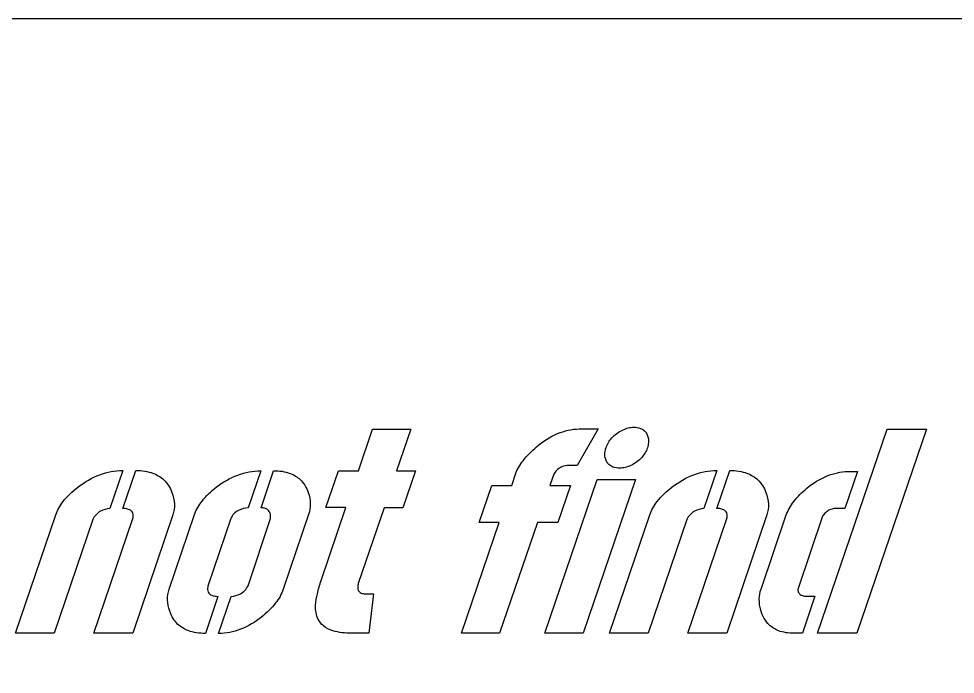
# Model space of a CAD drawing. Header units: inches. Extents: x 3.1 to 35.1, y -33.5 to 2.5.
# Drawn here: x 12.86 to 18.72, y -1.61 to 2.49 of the extents above; entities that cross this region are included whole.
import ezdxf

# ---------------------------------------------------------------- set-up
doc = ezdxf.new("R2010")
doc.units = ezdxf.units.IN
doc.header["$MEASUREMENT"] = 0

msp = doc.modelspace()

# ---------------------------------------------------------------- linework, layer by layer
for p, q in [((13.5115, -0.3371), (13.4314, -0.5746)), ((13.5128, -0.5746), (13.5942, -0.3371)), ((14.3759, -0.3385), (14.2972, -0.5706)), ((14.3773, -0.5706), (14.456, -0.3385)), ((17.2281, -0.3371), (17.1481, -0.5746)), ((17.2295, -0.5746), (17.3108, -0.3371)), ((13.8023, -1.0802), (13.9611, -0.6133)), ((14.1878, -0.6386), (14.0464, -1.0548)), ((14.2959, -1.0588), (14.436, -0.6386)), ((14.6748, -0.6133), (14.516, -1.0802)), ((17.5056, -1.0802), (17.663, -0.6159)), ((17.8912, -0.6239), (17.7377, -1.0762)), ((14.1078, -1.1255), (14.0291, -1.3577)), ((14.1118, -1.3577), (14.1905, -1.1255))]:
    msp.add_line(p, q)
for points in [[(35.1164, 2.4917), (3.1164, 2.4917), (3.1164, -33.5083), (35.1164, -33.5083)], [(18.294, -0.0783), (18.5408, -0.0783), (18.1059, -1.3563), (17.8591, -1.3563)], [(16.4811, -0.3932), (16.7199, -0.3932), (16.393, -1.3563), (16.1529, -1.3563)]]:
    msp.add_lwpolyline(points, close=True)
for points in [[(14.7535, -1.0255), (14.9082, -0.5693), (14.7828, -0.5693), (14.8615, -0.3385), (14.9869, -0.3385), (15.075, -0.0783), (15.3138, -0.0783), (15.2257, -0.3385), (15.3431, -0.3385), (15.2644, -0.5706), (15.147, -0.5706), (14.9856, -1.0442)], [(16.3677, -0.077), (16.4864, -0.077), (16.3557, -0.3064), (16.2916, -0.3064)], [(18.0499, -0.3438), (18.1086, -0.3438), (18.0299, -0.5746), (17.9712, -0.5746)], [(16.2089, -0.3598), (16.1849, -0.4305), (16.313, -0.4305), (16.2343, -0.6626), (16.1062, -0.6626), (15.8701, -1.3563), (15.6313, -1.3563), (15.8674, -0.6626), (15.742, -0.6626), (15.8207, -0.4305), (15.9461, -0.4305), (15.9688, -0.3598)], [(13.3247, -0.644), (13.0833, -1.3563), (12.8405, -1.3563), (13.0926, -0.6159)], [(13.825, -0.6159), (13.5742, -1.3563), (13.3314, -1.3563), (13.5729, -0.644)], [(17.0414, -0.644), (16.7999, -1.3563), (16.5571, -1.3563), (16.8092, -0.6159)], [(17.5416, -0.6159), (17.2908, -1.3563), (17.048, -1.3563), (17.2895, -0.644)], [(15.0296, -1.1095), (15.0817, -1.1095), (15.051, -1.3563), (14.9443, -1.3563)], [(17.7884, -1.1242), (17.8431, -1.1242), (17.7644, -1.3563), (17.7097, -1.3563)]]:
    msp.add_lwpolyline(points)
for points, knots in [([(16.1009, -0.189), (16.1405, -0.1555), (16.1844, -0.1265), (16.2756, -0.0881), (16.3207, -0.0779), (16.3677, -0.077)], [0, 0, 0, 0, 0.395762, 0.395762, 0.7536368, 0.7536368, 0.7536368, 0.7536368]), ([(16.5358, -0.1944), (16.5436, -0.1717), (16.5554, -0.1513), (16.5904, -0.1121), (16.614, -0.0959), (16.6398, -0.0837)], [0, 0, 0, 0, 0.1827535, 0.1827535, 0.4008304, 0.4008304, 0.4008304, 0.4008304]), ([(16.6398, -0.0837), (16.6511, -0.0782), (16.663, -0.0737), (16.6863, -0.0679), (16.6977, -0.0663), (16.7092, -0.0663)], [0, 0, 0, 0, 0.0957941, 0.0957941, 0.1834106, 0.1834106, 0.1834106, 0.1834106]), ([(16.7092, -0.0663), (16.7236, -0.0663), (16.7383, -0.0681), (16.7611, -0.0769), (16.7695, -0.082), (16.7824, -0.0943), (16.787, -0.1006), (16.7949, -0.1151), (16.7979, -0.1233), (16.7999, -0.1317)], [0, 0, 0, 0, 0.1094762, 0.1094762, 0.1854695, 0.1854695, 0.2454282, 0.2454282, 0.3112231, 0.3112231, 0.3112231, 0.3112231]), ([(16.7999, -0.1317), (16.8017, -0.142), (16.8021, -0.1523), (16.8003, -0.1735), (16.798, -0.1841), (16.7946, -0.1944)], [0, 0, 0, 0, 0.0795083, 0.0795083, 0.1622016, 0.1622016, 0.1622016, 0.1622016]), ([(15.9688, -0.3598), (15.9796, -0.3295), (15.9968, -0.3012), (16.0409, -0.2442), (16.0706, -0.215), (16.1009, -0.189)], [0, 0, 0, 0, 0.2452932, 0.2452932, 0.5496354, 0.5496354, 0.5496354, 0.5496354]), ([(16.5304, -0.2557), (16.5286, -0.2458), (16.5282, -0.2358), (16.53, -0.215), (16.5324, -0.2046), (16.5358, -0.1944)], [0, 0, 0, 0, 0.0769743, 0.0769743, 0.1587379, 0.1587379, 0.1587379, 0.1587379]), ([(16.7946, -0.1944), (16.7868, -0.2174), (16.775, -0.2381), (16.7498, -0.2667), (16.7396, -0.2759), (16.7166, -0.2927), (16.7038, -0.3001), (16.6905, -0.3064)], [0, 0, 0, 0, 0.1851039, 0.1851039, 0.2901801, 0.2901801, 0.4024221, 0.4024221, 0.4024221, 0.4024221]), ([(16.6225, -0.3225), (16.6078, -0.3225), (16.5926, -0.3206), (16.5695, -0.3119), (16.561, -0.3068), (16.5479, -0.2944), (16.5431, -0.288), (16.5352, -0.2729), (16.5323, -0.2644), (16.5304, -0.2557)], [0, 0, 0, 0, 0.1120324, 0.1120324, 0.1880617, 0.1880617, 0.2497063, 0.2497063, 0.3173647, 0.3173647, 0.3173647, 0.3173647]), ([(13.2313, -0.4412), (13.2731, -0.409), (13.3186, -0.3822), (13.4143, -0.3466), (13.4621, -0.3376), (13.5115, -0.3371)], [0, 0, 0, 0, 0.4017642, 0.4017642, 0.7778119, 0.7778119, 0.7778119, 0.7778119]), ([(13.5942, -0.3371), (13.6313, -0.3371), (13.6691, -0.3419), (13.7282, -0.3648), (13.7502, -0.3783), (13.7801, -0.407), (13.7896, -0.4187), (13.8066, -0.445), (13.8138, -0.4595), (13.8197, -0.4745)], [0, 0, 0, 0, 0.2823979, 0.2823979, 0.4822479, 0.4822479, 0.5978415, 0.5978415, 0.7206222, 0.7206222, 0.7206222, 0.7206222]), ([(14.0958, -0.4425), (14.1371, -0.4105), (14.1822, -0.384), (14.2779, -0.3485), (14.3261, -0.3393), (14.3759, -0.3385)], [0, 0, 0, 0, 0.3985626, 0.3985626, 0.778081, 0.778081, 0.778081, 0.778081]), ([(14.456, -0.3385), (14.4913, -0.3385), (14.5274, -0.343), (14.5835, -0.3646), (14.6043, -0.3773), (14.6333, -0.405), (14.6428, -0.417), (14.6597, -0.444), (14.6666, -0.459), (14.6721, -0.4745)], [0, 0, 0, 0, 0.2689088, 0.2689088, 0.4572179, 0.4572179, 0.5745393, 0.5745393, 0.6998636, 0.6998636, 0.6998636, 0.6998636]), ([(16.2916, -0.3064), (16.2771, -0.3078), (16.263, -0.3115), (16.2416, -0.3228), (16.2339, -0.3285), (16.2198, -0.3426), (16.2139, -0.3509), (16.2089, -0.3598)], [0, 0, 0, 0, 0.1111193, 0.1111193, 0.1850318, 0.1850318, 0.2627483, 0.2627483, 0.2627483, 0.2627483]), ([(16.6905, -0.3064), (16.6792, -0.3115), (16.6675, -0.3156), (16.6447, -0.321), (16.6336, -0.3225), (16.6225, -0.3225)], [0, 0, 0, 0, 0.0940052, 0.0940052, 0.1788294, 0.1788294, 0.1788294, 0.1788294]), ([(16.948, -0.4412), (16.9898, -0.409), (17.0353, -0.3822), (17.131, -0.3466), (17.1788, -0.3376), (17.2281, -0.3371)], [0, 0, 0, 0, 0.4017642, 0.4017642, 0.7778119, 0.7778119, 0.7778119, 0.7778119]), ([(17.3108, -0.3371), (17.3479, -0.3371), (17.3858, -0.3419), (17.4448, -0.3648), (17.4669, -0.3783), (17.4967, -0.407), (17.5063, -0.4187), (17.5233, -0.445), (17.5305, -0.4595), (17.5363, -0.4745)], [0, 0, 0, 0, 0.2823979, 0.2823979, 0.4822479, 0.4822479, 0.5978415, 0.5978415, 0.7206222, 0.7206222, 0.7206222, 0.7206222]), ([(17.7924, -0.4479), (17.8308, -0.4165), (17.8729, -0.3897), (17.9609, -0.3541), (18.0046, -0.3447), (18.0499, -0.3438)], [0, 0, 0, 0, 0.3773323, 0.3773323, 0.7228681, 0.7228681, 0.7228681, 0.7228681]), ([(13.0926, -0.6159), (13.1026, -0.5855), (13.1189, -0.5575), (13.1646, -0.498), (13.1975, -0.4676), (13.2313, -0.4412)], [0, 0, 0, 0, 0.2441904, 0.2441904, 0.571882, 0.571882, 0.571882, 0.571882]), ([(13.9611, -0.6133), (13.9714, -0.5827), (13.9881, -0.5546), (14.033, -0.4969), (14.0639, -0.4679), (14.0958, -0.4425)], [0, 0, 0, 0, 0.2461082, 0.2461082, 0.55703, 0.55703, 0.55703, 0.55703]), ([(16.8092, -0.6159), (16.8192, -0.5855), (16.8355, -0.5575), (16.8813, -0.498), (16.9141, -0.4676), (16.948, -0.4412)], [0, 0, 0, 0, 0.2441904, 0.2441904, 0.571882, 0.571882, 0.571882, 0.571882]), ([(17.663, -0.6159), (17.6741, -0.5856), (17.691, -0.5575), (17.7344, -0.5012), (17.7629, -0.473), (17.7924, -0.4479)], [0, 0, 0, 0, 0.2461262, 0.2461262, 0.5419282, 0.5419282, 0.5419282, 0.5419282]), ([(13.8197, -0.4745), (13.8284, -0.4979), (13.8341, -0.5223), (13.8359, -0.5708), (13.8326, -0.5937), (13.825, -0.6159)], [0, 0, 0, 0, 0.1903067, 0.1903067, 0.3696106, 0.3696106, 0.3696106, 0.3696106]), ([(14.6721, -0.4745), (14.6801, -0.4976), (14.685, -0.5215), (14.6859, -0.569), (14.6823, -0.5915), (14.6748, -0.6133)], [0, 0, 0, 0, 0.1859529, 0.1859529, 0.3619187, 0.3619187, 0.3619187, 0.3619187]), ([(17.5363, -0.4745), (17.5451, -0.4979), (17.5507, -0.5223), (17.5525, -0.5708), (17.5492, -0.5937), (17.5416, -0.6159)], [0, 0, 0, 0, 0.1903067, 0.1903067, 0.3696106, 0.3696106, 0.3696106, 0.3696106]), ([(13.4314, -0.5746), (13.4111, -0.577), (13.3909, -0.5822), (13.3624, -0.5979), (13.3529, -0.6051), (13.3364, -0.6229), (13.3299, -0.6329), (13.3247, -0.644)], [0, 0, 0, 0, 0.1560635, 0.1560635, 0.2476513, 0.2476513, 0.3401971, 0.3401971, 0.3401971, 0.3401971]), ([(13.5302, -0.5759), (13.5274, -0.5755), (13.5246, -0.5751), (13.5188, -0.5747), (13.5158, -0.5746), (13.5128, -0.5746)], [0, 0, 0, 0, 0.02131891, 0.02131891, 0.04418836, 0.04418836, 0.04418836, 0.04418836]), ([(13.5729, -0.644), (13.5756, -0.6358), (13.5778, -0.6267), (13.5777, -0.6127), (13.5768, -0.6075), (13.573, -0.5984), (13.5705, -0.5947), (13.5637, -0.5879), (13.5593, -0.5851), (13.5471, -0.5793), (13.5385, -0.5772), (13.5302, -0.5759)], [0, 0, 0, 0, 0.0660233, 0.0660233, 0.1066, 0.1066, 0.1410144, 0.1410144, 0.1800168, 0.1800168, 0.2438574, 0.2438574, 0.2438574, 0.2438574]), ([(14.2972, -0.5706), (14.2763, -0.5726), (14.2551, -0.5774), (14.2256, -0.5927), (14.2159, -0.5998), (14.1993, -0.6175), (14.1928, -0.6275), (14.1878, -0.6386)], [0, 0, 0, 0, 0.160242, 0.160242, 0.2527267, 0.2527267, 0.3450006, 0.3450006, 0.3450006, 0.3450006]), ([(14.436, -0.6386), (14.4373, -0.6292), (14.4377, -0.6193), (14.4345, -0.604), (14.4323, -0.5983), (14.4257, -0.5887), (14.4218, -0.5849), (14.412, -0.5783), (14.406, -0.5759), (14.3926, -0.5721), (14.3849, -0.571), (14.3773, -0.5706)], [0, 0, 0, 0, 0.072211, 0.072211, 0.1189479, 0.1189479, 0.1607822, 0.1607822, 0.2089887, 0.2089887, 0.2667635, 0.2667635, 0.2667635, 0.2667635]), ([(17.1481, -0.5746), (17.1278, -0.577), (17.1075, -0.5822), (17.079, -0.5979), (17.0696, -0.6051), (17.0531, -0.6229), (17.0465, -0.6329), (17.0414, -0.644)], [0, 0, 0, 0, 0.1560635, 0.1560635, 0.2476513, 0.2476513, 0.3401971, 0.3401971, 0.3401971, 0.3401971]), ([(17.2468, -0.5759), (17.2441, -0.5755), (17.2413, -0.5751), (17.2355, -0.5747), (17.2325, -0.5746), (17.2295, -0.5746)], [0, 0, 0, 0, 0.02131891, 0.02131891, 0.04418836, 0.04418836, 0.04418836, 0.04418836]), ([(17.2895, -0.644), (17.2923, -0.6358), (17.2944, -0.6267), (17.2943, -0.6127), (17.2934, -0.6075), (17.2896, -0.5984), (17.2871, -0.5947), (17.2803, -0.5879), (17.276, -0.5851), (17.2638, -0.5793), (17.2551, -0.5772), (17.2468, -0.5759)], [0, 0, 0, 0, 0.0660233, 0.0660233, 0.1066, 0.1066, 0.1410144, 0.1410144, 0.1800168, 0.1800168, 0.2438574, 0.2438574, 0.2438574, 0.2438574]), ([(17.9712, -0.5746), (17.9566, -0.576), (17.9425, -0.5798), (17.9218, -0.5908), (17.9147, -0.596), (17.9016, -0.6087), (17.896, -0.616), (17.8912, -0.6239)], [0, 0, 0, 0, 0.1114576, 0.1114576, 0.1792602, 0.1792602, 0.2499428, 0.2499428, 0.2499428, 0.2499428]), ([(14.7188, -1.1802), (14.7203, -1.1564), (14.7243, -1.1321), (14.7357, -1.0809), (14.7442, -1.0526), (14.7535, -1.0255)], [0, 0, 0, 0, 0.1818206, 0.1818206, 0.4005944, 0.4005944, 0.4005944, 0.4005944]), ([(14.9856, -1.0442), (14.9832, -1.053), (14.9814, -1.0629), (14.9821, -1.0775), (14.9831, -1.0829), (14.9871, -1.0917), (14.9895, -1.095), (14.9957, -1.1009), (14.9995, -1.1031), (15.0112, -1.108), (15.0203, -1.1093), (15.0296, -1.1095)], [0, 0, 0, 0, 0.0700841, 0.0700841, 0.1113124, 0.1113124, 0.1432088, 0.1432088, 0.1763216, 0.1763216, 0.2400763, 0.2400763, 0.2400763, 0.2400763]), ([(13.8063, -1.2176), (13.7984, -1.1946), (13.7933, -1.1708), (13.792, -1.1239), (13.7951, -1.1017), (13.8023, -1.0802)], [0, 0, 0, 0, 0.1849979, 0.1849979, 0.3579647, 0.3579647, 0.3579647, 0.3579647]), ([(14.0464, -1.0548), (14.0439, -1.0637), (14.0421, -1.0734), (14.0429, -1.0884), (14.044, -1.0939), (14.0485, -1.1034), (14.0513, -1.1071), (14.0589, -1.114), (14.0635, -1.1167), (14.0799, -1.1236), (14.0938, -1.1253), (14.1078, -1.1255)], [0, 0, 0, 0, 0.0704499, 0.0704499, 0.1135772, 0.1135772, 0.1499857, 0.1499857, 0.1909354, 0.1909354, 0.2848872, 0.2848872, 0.2848872, 0.2848872]), ([(14.1905, -1.1255), (14.2104, -1.1235), (14.2302, -1.1187), (14.2583, -1.1038), (14.2677, -1.0968), (14.2842, -1.0795), (14.2907, -1.0697), (14.2959, -1.0588)], [0, 0, 0, 0, 0.1521388, 0.1521388, 0.2423655, 0.2423655, 0.3335814, 0.3335814, 0.3335814, 0.3335814]), ([(14.516, -1.0802), (14.5057, -1.1117), (14.4889, -1.1406), (14.4434, -1.1996), (14.4122, -1.2291), (14.38, -1.2549)], [0, 0, 0, 0, 0.2524055, 0.2524055, 0.5679557, 0.5679557, 0.5679557, 0.5679557]), ([(17.5043, -1.2123), (17.498, -1.1898), (17.4944, -1.1666), (17.4948, -1.1216), (17.4984, -1.1006), (17.5056, -1.0802)], [0, 0, 0, 0, 0.177942, 0.177942, 0.3426327, 0.3426327, 0.3426327, 0.3426327]), ([(17.7377, -1.0762), (17.7365, -1.08), (17.7359, -1.084), (17.7364, -1.0917), (17.7374, -1.0952), (17.7403, -1.1013), (17.742, -1.1038), (17.746, -1.1088), (17.7485, -1.1113), (17.7511, -1.1135)], [0, 0, 0, 0, 0.0308255, 0.0308255, 0.0590168, 0.0590168, 0.082026, 0.082026, 0.1081704, 0.1081704, 0.1081704, 0.1081704]), ([(17.7511, -1.1135), (17.7552, -1.1169), (17.76, -1.1192), (17.7725, -1.1234), (17.7806, -1.1242), (17.7884, -1.1242)], [0, 0, 0, 0, 0.0405309, 0.0405309, 0.1003683, 0.1003683, 0.1003683, 0.1003683]), ([(14.0291, -1.3577), (13.9926, -1.3577), (13.955, -1.3531), (13.8973, -1.3309), (13.8759, -1.318), (13.8461, -1.2896), (13.8362, -1.2772), (13.8189, -1.2492), (13.8118, -1.2337), (13.8063, -1.2176)], [0, 0, 0, 0, 0.2783594, 0.2783594, 0.4708585, 0.4708585, 0.592179, 0.592179, 0.7216749, 0.7216749, 0.7216749, 0.7216749]), ([(14.9443, -1.3563), (14.9055, -1.3563), (14.8633, -1.3527), (14.8051, -1.3337), (14.7847, -1.3238), (14.7543, -1.2983), (14.7435, -1.2851), (14.7289, -1.2569), (14.7245, -1.2431), (14.7188, -1.2129), (14.7181, -1.1965), (14.7188, -1.1802)], [0, 0, 0, 0, 0.2956039, 0.2956039, 0.4654521, 0.4654521, 0.5971207, 0.5971207, 0.707052, 0.707052, 0.8304993, 0.8304993, 0.8304993, 0.8304993]), ([(17.7097, -1.3563), (17.6775, -1.3563), (17.6447, -1.3521), (17.593, -1.3319), (17.5735, -1.3198), (17.5446, -1.2918), (17.5343, -1.2784), (17.5166, -1.2475), (17.5096, -1.2301), (17.5043, -1.2123)], [0, 0, 0, 0, 0.2456391, 0.2456391, 0.4226969, 0.4226969, 0.5523402, 0.5523402, 0.6940037, 0.6940037, 0.6940037, 0.6940037]), ([(14.38, -1.2549), (14.3403, -1.2866), (14.2969, -1.3132), (14.2052, -1.3483), (14.1593, -1.3572), (14.1118, -1.3577)], [0, 0, 0, 0, 0.3865927, 0.3865927, 0.7484413, 0.7484413, 0.7484413, 0.7484413])]:
    msp.add_open_spline(points, degree=3, knots=knots)

doc.saveas('drawing.dxf')
